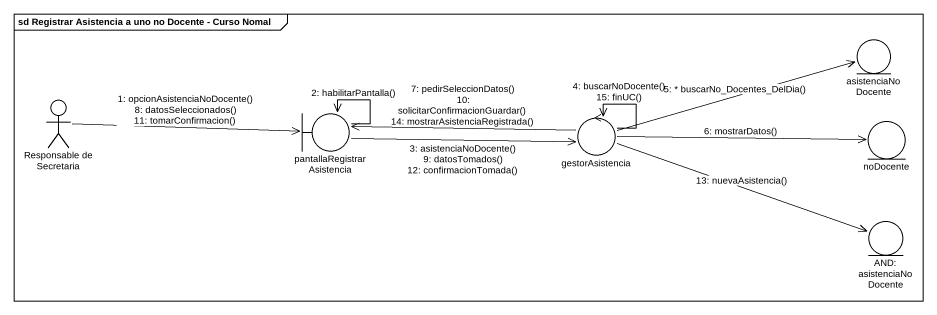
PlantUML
@startuml
mainframe sd Registrar Asistencia a uno no Docente - Curso Nomal
entity asistenciaNoDocente
actor "Responsable de Secretaria" as Responsable_de_Secretaria
boundary pantallaRegistrarAsistencia
control gestorAsistencia
entity noDocente
entity "AND: asistenciaNoDocente" as AND_asistenciaNoDocente
Responsable_de_Secretaria -right-> pantallaRegistrarAsistencia : 1: opcionAsistenciaNoDocente()\n8: datosSeleccionados()\n11: tomarConfirmacion()
pantallaRegistrarAsistencia --> pantallaRegistrarAsistencia : 2: habilitarPantalla()
pantallaRegistrarAsistencia -right-> gestorAsistencia : 3: asistenciaNoDocente()\n9: datosTomados()\n12: confirmacionTomada()
gestorAsistencia --> gestorAsistencia : 4: buscarNoDocente()\n15: finUC()
gestorAsistencia -right-> asistenciaNoDocente : 5: * buscarNo_Docentes_DelDia()
gestorAsistencia -right-> noDocente : 6: mostrarDatos()
gestorAsistencia -left-> pantallaRegistrarAsistencia : 7: pedirSeleccionDatos()\n10: solicitarConfirmacionGuardar()\n14: mostrarAsistenciaRegistrada()
gestorAsistencia -right-> AND_asistenciaNoDocente : 13: nuevaAsistencia()
@enduml
